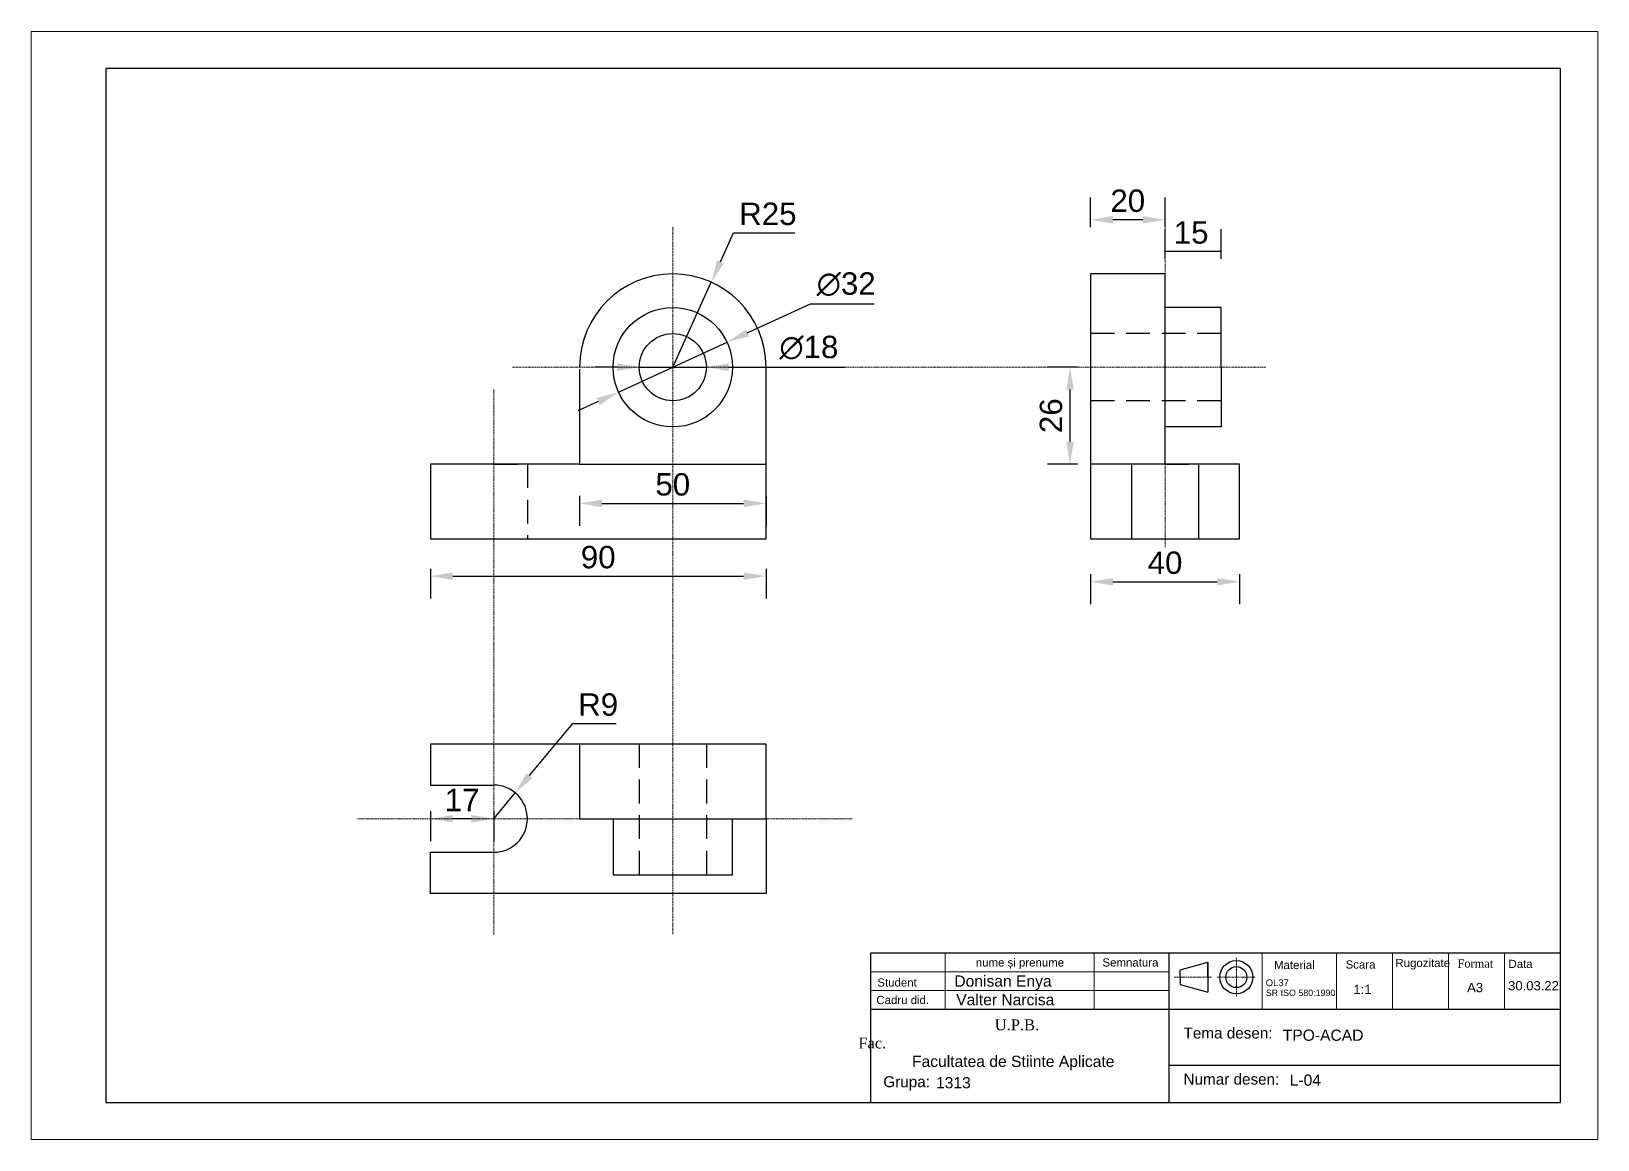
# Model space of a CAD drawing. Header units: millimetres. Extents: x -55 to 365, y -23 to 274.
import ezdxf

# ---------------------------------------------------------------- set-up
doc = ezdxf.new("R2010")
doc.units = ezdxf.units.MM
doc.header["$LTSCALE"] = 0.5
doc.linetypes.add('DASHDOT', pattern=[1, 0.5, -0.25, 0, -0.25])
doc.linetypes.add('DASHED', pattern=[19.05, 12.7, -6.35])
for name, color, linetype, lineweight in [('AJUTOR', 6, 'Continuous', 0), ('ASCUNSE', 255, 'DASHED', 30), ('AXE', 140, 'DASHDOT', 15), ('Cotele', 255, 'Continuous', 15), ('Groase', 255, 'Continuous', 30), ('Layer1', 7, 'DASHDOT', 0), ('linie GROASA', 7, 'Continuous', 30), ('linie SUBT', 7, 'Continuous', 0), ('TEXT', 255, 'Continuous', 15)]:
    doc.layers.add(name, color=color, linetype=linetype, lineweight=lineweight)
doc.layers.add('chenar', color=7, linetype='Continuous')
doc.styles.get("Standard").update_dxf_attribs({"font": 'arial.ttf'})
doc.dimstyles.new('GAC Style', dxfattribs={"dimscale": 2, "dimtxt": 3, "dimasz": 3, "dimexe": 3, "dimexo": 0.625, "dimgap": 1, "dimtad": 1, "dimtoh": 1, "dimtxsty": 'Standard', "dimcen": 2.5, "dimaunit": 1, "dimadec": 0, "dimazin": 0, "dimtfac": 1, "dimtmove": 0, "dimatfit": 0, "dimfxl": 1, "dimfxlon": 1, "dimtolj": 1, "dimtzin": 0, "dimarcsym": 0})

# ---------------------------------------------------------------- blocks, each defined once
blk = doc.blocks.new('*D2')
at = {"layer": 'Cotele', "color": 0, "lineweight": -2, "transparency": 16777216}
for p, q in [((102.3, 183.6), (96.3, 183.6)), ((108.3, 183.6), (126.3, 183.6)), ((132.3, 183.6), (163.37, 183.6))]:
    blk.add_line(p, q, dxfattribs=at)
at = {"layer": 'Cotele', "color": 0, "transparency": 16777216}
for points in [[(102.3, 184.6), (102.3, 182.6), (108.3, 183.6)], [(132.3, 184.6), (132.3, 182.6), (126.3, 183.6)]]:
    blk.add_solid(points, dxfattribs=at)
at = {"layer": 'Defpoints', "color": 0}
for p in [(108.3, 183.6), (126.3, 183.6)]:
    blk.add_point(p, dxfattribs=at)
at = {"layer": 'Cotele', "color": 0, "transparency": 16777216, "insert": (153.8, 188.83), "char_height": 6, "attachment_point": 5}
blk.add_mtext('\\A1;∅18', dxfattribs=at)
blk = doc.blocks.new('*D3')
at = {"layer": 'Cotele', "color": 0, "lineweight": -2, "transparency": 16777216}
for p, q in [((137.29, 192.79), (154.27, 200.6)), ((154.27, 200.6), (171.33, 200.6)), ((102.76, 176.92), (131.84, 190.29)), ((97.31, 174.41), (91.86, 171.9))]:
    blk.add_line(p, q, dxfattribs=at)
at = {"layer": 'Cotele', "color": 0, "transparency": 16777216}
for points in [[(136.87, 193.7), (137.71, 191.89), (131.84, 190.29)], [(96.9, 175.32), (97.73, 173.5), (102.76, 176.92)]]:
    blk.add_solid(points, dxfattribs=at)
at = {"layer": 'Defpoints', "color": 0}
for p in [(131.84, 190.29), (102.76, 176.92)]:
    blk.add_point(p, dxfattribs=at)
at = {"layer": 'Cotele', "color": 0, "transparency": 16777216, "insert": (163.8, 205.83), "char_height": 6, "attachment_point": 5}
blk.add_mtext('\\A1;∅32', dxfattribs=at)
blk = doc.blocks.new('*D4')
at = {"layer": 'Cotele', "color": 0, "lineweight": -2, "transparency": 16777216}
for p, q in [((130.09, 211.84), (133.61, 219.6)), ((133.61, 219.6), (149.99, 219.6)), ((117.3, 183.6), (127.62, 206.38))]:
    blk.add_line(p, q, dxfattribs=at)
at = {"layer": 'Cotele', "color": 0, "transparency": 16777216}
blk.add_solid([(129.18, 212.25), (131, 211.43), (127.62, 206.38)], dxfattribs=at)
at = {"layer": 'Defpoints', "color": 0}
for p in [(127.62, 206.38), (117.3, 183.6)]:
    blk.add_point(p, dxfattribs=at)
at = {"layer": 'Cotele', "color": 0, "transparency": 16777216, "insert": (142.8, 224.67), "char_height": 6, "attachment_point": 5}
blk.add_mtext('\\A1;R25', dxfattribs=at)
blk = doc.blocks.new('*D5')
at = {"layer": 'Cotele', "color": 0, "lineweight": -2, "transparency": 16777216}
for p, q in [((78.88, 74.15), (90.46, 88.1)), ((90.46, 88.1), (102.14, 88.1)), ((69.3, 62.6), (75.05, 69.53))]:
    blk.add_line(p, q, dxfattribs=at)
at = {"layer": 'Cotele', "color": 0, "transparency": 16777216}
blk.add_solid([(78.11, 74.79), (79.65, 73.51), (75.05, 69.53)], dxfattribs=at)
at = {"layer": 'Defpoints', "color": 0}
for p in [(75.05, 69.53), (69.3, 62.6)]:
    blk.add_point(p, dxfattribs=at)
at = {"layer": 'Cotele', "color": 0, "transparency": 16777216, "insert": (97.3, 93.17), "char_height": 6, "attachment_point": 5}
blk.add_mtext('\\A1;R9', dxfattribs=at)
blk = doc.blocks.new('*D6')
at = {"layer": 'Cotele', "color": 0, "lineweight": -2, "transparency": 16777216}
for p, q in [((52.3, 64.6), (52.3, 56.6)), ((69.3, 64.6), (69.3, 56.6)), ((63.3, 62.6), (58.3, 62.6))]:
    blk.add_line(p, q, dxfattribs=at)
at = {"layer": 'Cotele', "color": 0, "transparency": 16777216}
for points in [[(58.3, 63.6), (58.3, 61.6), (52.3, 62.6)], [(63.3, 63.6), (63.3, 61.6), (69.3, 62.6)]]:
    blk.add_solid(points, dxfattribs=at)
at = {"layer": 'Defpoints', "color": 0}
for p in [(52.3, 71.6), (69.3, 71.6), (52.3, 62.6)]:
    blk.add_point(p, dxfattribs=at)
at = {"layer": 'Cotele', "color": 0, "transparency": 16777216, "insert": (60.8, 67.62), "char_height": 6, "attachment_point": 5}
blk.add_mtext('\\A1;17', dxfattribs=at)
blk = doc.blocks.new('*D7')
at = {"layer": 'Cotele', "color": 0, "lineweight": -2, "transparency": 16777216}
for p, q in [((229.3, 128.1), (229.3, 120.1)), ((235.3, 126.1), (263.3, 126.1)), ((269.3, 128.1), (269.3, 120.1))]:
    blk.add_line(p, q, dxfattribs=at)
at = {"layer": 'Cotele', "color": 0, "transparency": 16777216}
for points in [[(235.3, 127.1), (235.3, 125.1), (229.3, 126.1)], [(263.3, 127.1), (263.3, 125.1), (269.3, 126.1)]]:
    blk.add_solid(points, dxfattribs=at)
at = {"layer": 'Defpoints', "color": 0}
for p in [(229.3, 137.6), (269.3, 137.6), (269.3, 126.1)]:
    blk.add_point(p, dxfattribs=at)
at = {"layer": 'Cotele', "color": 0, "transparency": 16777216, "insert": (249.3, 131.17), "char_height": 6, "attachment_point": 5}
blk.add_mtext('\\A1;40', dxfattribs=at)
blk = doc.blocks.new('*D8')
at = {"layer": 'Cotele', "color": 0, "lineweight": -2, "transparency": 16777216}
for p, q in [((52.3, 129.6), (52.3, 121.6)), ((58.3, 127.6), (136.3, 127.6)), ((142.3, 129.6), (142.3, 121.6))]:
    blk.add_line(p, q, dxfattribs=at)
at = {"layer": 'Cotele', "color": 0, "transparency": 16777216}
for points in [[(58.3, 128.6), (58.3, 126.6), (52.3, 127.6)], [(136.3, 128.6), (136.3, 126.6), (142.3, 127.6)]]:
    blk.add_solid(points, dxfattribs=at)
at = {"layer": 'Defpoints', "color": 0}
for p in [(52.3, 137.6), (142.3, 137.6), (142.3, 127.6)]:
    blk.add_point(p, dxfattribs=at)
at = {"layer": 'Cotele', "color": 0, "transparency": 16777216, "insert": (97.3, 132.67), "char_height": 6, "attachment_point": 5}
blk.add_mtext('\\A1;90', dxfattribs=at)
blk = doc.blocks.new('*D9')
at = {"layer": 'Cotele', "color": 0, "lineweight": -2, "transparency": 16777216}
for p, q in [((92.3, 149.1), (92.3, 141.1)), ((98.3, 147.1), (136.3, 147.1)), ((142.3, 149.1), (142.3, 141.1))]:
    blk.add_line(p, q, dxfattribs=at)
at = {"layer": 'Cotele', "color": 0, "transparency": 16777216}
for points in [[(98.3, 148.1), (98.3, 146.1), (92.3, 147.1)], [(136.3, 148.1), (136.3, 146.1), (142.3, 147.1)]]:
    blk.add_solid(points, dxfattribs=at)
at = {"layer": 'Defpoints', "color": 0}
for p in [(92.3, 157.6), (142.3, 157.6), (142.3, 147.1)]:
    blk.add_point(p, dxfattribs=at)
at = {"layer": 'Cotele', "color": 0, "transparency": 16777216, "insert": (117.3, 152.17), "char_height": 6, "attachment_point": 5}
blk.add_mtext('\\A1;50', dxfattribs=at)
blk = doc.blocks.new('*D10')
at = {"layer": 'Cotele', "color": 0, "lineweight": -2, "transparency": 16777216}
for p, q in [((229.3, 221.1), (229.3, 229.1)), ((249.3, 221.1), (249.3, 229.1)), ((243.3, 223.1), (235.3, 223.1))]:
    blk.add_line(p, q, dxfattribs=at)
at = {"layer": 'Cotele', "color": 0, "transparency": 16777216}
for points in [[(235.3, 224.1), (235.3, 222.1), (229.3, 223.1)], [(243.3, 224.1), (243.3, 222.1), (249.3, 223.1)]]:
    blk.add_solid(points, dxfattribs=at)
at = {"layer": 'Defpoints', "color": 0}
for p in [(229.3, 223.1), (229.3, 208.6), (249.3, 208.6)]:
    blk.add_point(p, dxfattribs=at)
at = {"layer": 'Cotele', "color": 0, "transparency": 16777216, "insert": (239.3, 228.17), "char_height": 6, "attachment_point": 5}
blk.add_mtext('\\A1;20', dxfattribs=at)
blk = doc.blocks.new('*D11')
at = {"layer": 'Cotele', "color": 0, "lineweight": -2, "transparency": 16777216}
for p, q in [((249.3, 212.6), (249.3, 220.6)), ((264.3, 212.6), (264.3, 220.6)), ((264.3, 214.6), (249.3, 214.6))]:
    blk.add_line(p, q, dxfattribs=at)
at = {"layer": 'Defpoints', "color": 0}
for p in [(249.3, 214.6), (249.3, 199.6), (264.3, 199.6)]:
    blk.add_point(p, dxfattribs=at)
at = {"layer": 'Cotele', "color": 0, "transparency": 16777216, "insert": (256.3, 219.67), "char_height": 6, "attachment_point": 5}
blk.add_mtext('\\A1;15', dxfattribs=at)
blk = doc.blocks.new('*D12')
at = {"layer": 'Cotele', "color": 0, "lineweight": -2, "transparency": 16777216}
for p, q in [((225.8, 183.6), (217.8, 183.6)), ((223.8, 177.6), (223.8, 163.6)), ((225.8, 157.6), (217.8, 157.6))]:
    blk.add_line(p, q, dxfattribs=at)
at = {"layer": 'Cotele', "color": 0, "transparency": 16777216}
for points in [[(222.8, 177.6), (224.8, 177.6), (223.8, 183.6)], [(222.8, 163.6), (224.8, 163.6), (223.8, 157.6)]]:
    blk.add_solid(points, dxfattribs=at)
at = {"layer": 'Defpoints', "color": 0}
for p in [(229.3, 183.6), (223.8, 157.6), (229.3, 157.6)]:
    blk.add_point(p, dxfattribs=at)
at = {"layer": 'Cotele', "color": 0, "transparency": 16777216, "insert": (218.74, 170.6), "char_height": 6, "attachment_point": 5, "rotation": 90}
blk.add_mtext('\\A1;26', dxfattribs=at)

msp = doc.modelspace()

# ---------------------------------------------------------------- linework, layer by layer
at = {"layer": 'AJUTOR'}
for p, q in [((365.301, 273.603), (-54.699, 273.603)), ((-54.699, 273.603), (-54.699, -23.397)), ((365.301, -23.397), (365.301, 273.603)), ((-54.699, -23.397), (365.301, -23.397))]:
    msp.add_line(p, q, dxfattribs=at)
at = {"layer": 'ASCUNSE'}
for p, q in [((264.301, 192.603), (229.301, 192.603)), ((264.301, 174.603), (229.301, 174.603)), ((69.301, 157.603), (69.301, 157.603)), ((69.301, 157.603), (78.301, 157.603)), ((78.301, 157.603), (78.301, 137.603)), ((249.301, 157.603), (240.301, 157.603)), ((249.301, 157.603), (258.301, 157.603)), ((108.301, 82.603), (108.301, 47.603)), ((126.301, 82.603), (126.301, 47.603))]:
    msp.add_line(p, q, dxfattribs=at)
at = {"layer": 'AXE'}
for p, q in [((249.301, 226.103), (249.301, 135.103)), ((117.301, 221.103), (117.301, 31.603)), ((74.301, 183.603), (276.301, 183.603)), ((69.301, 177.603), (69.301, 31.603)), ((32.801, 62.603), (165.301, 62.603))]:
    msp.add_line(p, q, dxfattribs=at)
at = {"layer": 'chenar'}
for p, q in [((355.301, 263.603), (-34.699, 263.603)), ((-34.699, 263.603), (-34.699, -13.397)), ((355.301, -13.397), (355.301, 263.603)), ((-34.699, -13.397), (355.301, -13.397))]:
    msp.add_line(p, q, dxfattribs=at)
at = {"layer": 'Groase'}
for p, q in [((249.301, 208.603), (229.301, 208.603)), ((229.301, 208.603), (229.301, 157.603)), ((249.301, 157.603), (249.301, 208.603)), ((264.301, 199.603), (249.301, 199.603)), ((249.301, 183.103), (249.301, 199.103)), ((264.301, 183.603), (264.301, 199.603)), ((264.301, 183.603), (264.301, 192.603)), ((92.301, 183.103), (92.301, 157.603)), ((142.301, 137.603), (142.301, 183.603)), ((264.301, 183.603), (264.301, 167.603)), ((264.301, 183.603), (264.301, 174.603)), ((264.301, 167.603), (249.301, 167.603)), ((92.301, 157.603), (52.301, 157.603)), ((52.301, 157.603), (52.301, 137.603)), ((92.301, 157.603), (142.301, 157.603)), ((269.301, 157.603), (229.301, 157.603)), ((229.301, 157.603), (229.301, 137.603)), ((240.301, 157.603), (240.301, 137.603)), ((258.301, 157.603), (258.301, 137.603)), ((269.301, 137.603), (269.301, 157.603)), ((52.301, 137.603), (142.301, 137.603)), ((229.301, 137.603), (269.301, 137.603)), ((92.301, 82.603), (52.301, 82.603)), ((52.301, 82.603), (52.301, 71.603)), ((142.301, 82.603), (92.301, 82.603)), ((92.301, 82.603), (92.301, 62.603)), ((142.301, 62.603), (142.301, 82.603)), ((52.301, 71.603), (69.301, 71.603)), ((92.301, 62.603), (142.301, 62.603)), ((101.301, 62.603), (101.301, 47.603)), ((133.301, 47.603), (133.301, 62.603)), ((142.301, 62.603), (142.301, 42.603)), ((52.301, 42.603), (52.301, 53.603)), ((52.301, 53.603), (69.301, 53.603)), ((101.301, 47.603), (133.301, 47.603)), ((142.301, 42.603), (52.301, 42.603))]:
    msp.add_line(p, q, dxfattribs=at)
for radius in [16, 9]:
    msp.add_circle((117.301, 183.603), radius, dxfattribs=at)
for centre, radius, start, end in [((117.301, 183.603), 25, 360, 180), ((69.301, 62.603), 9, 270, 90)]:
    msp.add_arc(centre, radius, start, end, dxfattribs=at)
at = {"layer": 'Layer1'}
for p, q in [((268.413, 25.299), (268.413, 15)), ((261.778, 20.149), (251.664, 20.149)), ((263.306, 20.149), (273.386, 20.149))]:
    msp.add_line(p, q, dxfattribs=at)
at = {"layer": 'linie GROASA'}
for p, q in [((250.301, 26.603), (250.301, -13.397)), ((253.325, 22.149), (260.759, 24.149)), ((253.325, 20.149), (253.325, 22.149)), ((260.759, 20.149), (260.759, 24.149)), ((260.759, 24.149), (260.759, 16.149)), ((253.325, 20.149), (253.325, 18.149)), ((253.325, 18.149), (260.759, 16.149)), ((170.301, 11.603), (355.301, 11.603)), ((250.301, -3.397), (355.301, -3.397))]:
    msp.add_line(p, q, dxfattribs=at)
msp.add_lwpolyline([(170.301, -13.397), (355.301, -13.397), (355.301, 26.603), (170.301, 26.603)], close=True, dxfattribs=at)
for radius in [4.458, 2.815]:
    msp.add_circle((268.413, 20.149), radius, dxfattribs=at)
at = {"layer": 'linie SUBT'}
for p, q in [((190.301, 26.603), (190.301, 11.603)), ((230.301, 26.603), (230.301, 11.603)), ((275.301, 26.603), (275.301, 11.603)), ((295.301, 26.603), (295.301, 11.603)), ((310.301, 26.603), (310.301, 11.603)), ((325.301, 26.603), (325.301, 11.603)), ((340.301, 26.603), (340.301, 11.603)), ((170.301, 21.603), (250.301, 21.603)), ((170.301, 16.603), (250.301, 16.603))]:
    msp.add_line(p, q, dxfattribs=at)

# ---------------------------------------------------------------- texts
at = {"layer": 'linie GROASA'}
for s, height, p in [('nume și prenume', 2.19459, (198.544, 22.997)), ('Semnatura', 2.1946, (232.519, 22.997)), ('Material', 2.1946, (278.51, 22.308)), ('Scara', 2.1946, (297.708, 22.446)), ('Rugozitate', 2.1946, (311.069, 22.853)), ('Data', 2.1946, (341.381, 22.599)), ('Student', 2.1946, (172.164, 17.618)), ('Cadru did.', 2.1946, (171.888, 12.928)), ('Tema desen:', 2.92612, (254.259, 3.712)), ('Grupa:', 2.9261, (173.761, -9.343)), ('Numar desen:', 2.92612, (254.259, -8.645))]:
    msp.add_text(s, height=height, dxfattribs=at).set_placement(p)
for s, width, heights, insert, char_height, attachment_point in [('{\\fTimes New Roman Baltic|b0|i0|c238|p18;F\\fTimes New Roman Baltic|b0|i0|c186|p18;ormat}', 9.39157, [0], (327.705, 24.923), 2.19459, 1), ('{\\fTimes New Roman Baltic|b0|i0|c186|p18;U.P.B.\\P\\pxqj;\\fTimes New Roman Baltic|b0|i0|c238|p18;Fac. \\fTimes New Roman Baltic|b0|i0|c186|p18; }', 85.05557, [24.014], (209.587, 4.903), 2.9261, 5)]:
    msp.add_mtext_dynamic_manual_height_columns(s, width=width, gutter_width=25, heights=heights, dxfattribs=dict(at, insert=insert, char_height=char_height, attachment_point=attachment_point))
at = {"layer": 'TEXT'}
for s, height, p in [('Donisan Enya', 3, (192.801, 17.603)), ('OL37', 1.8199, (276.289, 17.737)), ('SR ISO 580:1990', 1.70393, (276.313, 15.092)), ('Valter Narcisa', 3, (193.301, 12.603)), ('TPO-ACAD', 3, (280.849, 3.095)), ('Facultatea de Stiinte Aplicate', 3, (181.45, -3.916)), ('1313', 3, (187.882, -9.643)), ('L-04', 3, (282.72, -8.941))]:
    msp.add_text(s, height=height, rotation=360, dxfattribs=at).set_placement(p)
for s, p in [('1:1', (299.801, 15.603)), ('A3', (330.301, 16.103)), ('30.03.22', (341.301, 16.603))]:
    msp.add_text(s, height=2.5, dxfattribs=at).set_placement(p)

# ---------------------------------------------------------------- dimensions: what is measured, and where the dimension line sits
at = {"layer": 'Cotele'}
for base, p1, p2, picture, middle in [((229.301, 223.103), (249.301, 208.603), (229.301, 208.603), '*D10', (239.301, 223.103)), ((249.301, 214.603), (264.301, 199.603), (249.301, 199.603), '*D11', (256.301, 214.603)), ((142.301, 147.103), (92.301, 157.603), (142.301, 157.603), '*D9', (117.301, 147.103)), ((269.301, 126.103), (229.301, 137.603), (269.301, 137.603), '*D7', (249.301, 126.103)), ((52.301, 62.603), (69.301, 71.603), (52.301, 71.603), '*D6', (60.801, 62.603))]:
    dim = msp.add_linear_dim(base=base, p1=p1, p2=p2, dimstyle='GAC Style', dxfattribs=at)
    dim.commit()
    dim.dimension.update_dxf_attribs({"geometry": picture, "text_midpoint": middle, "dimtype": 160})
for center, mpoint, picture, middle in [((117.301, 183.603), (127.617, 206.375), '*D4', (142.801, 219.603)), ((69.301, 62.603), (75.048, 69.529), '*D5', (97.301, 88.103))]:
    dim = msp.add_radius_dim(center=center, mpoint=mpoint, dimstyle='GAC Style', dxfattribs=at)
    dim.commit()
    dim.dimension.update_dxf_attribs({"geometry": picture, "text_midpoint": middle, "dimtype": 164})
for p1, p2, picture, middle in [((102.764, 176.918), (131.838, 190.287), '*D3', (163.801, 200.603)), ((108.301, 183.603), (126.301, 183.603), '*D2', (153.801, 183.603))]:
    dim = msp.add_diameter_dim_2p(p1=p1, p2=p2, dimstyle='GAC Style', dxfattribs=at)
    dim.commit()
    dim.dimension.update_dxf_attribs({"geometry": picture, "text_midpoint": middle, "dimtype": 163})
dim = msp.add_linear_dim(base=(223.801, 157.603), p1=(229.301, 183.603), p2=(229.301, 157.603), angle=90, dimstyle='GAC Style', dxfattribs=at)
dim.commit()
dim.dimension.update_dxf_attribs({"geometry": '*D12', "text_midpoint": (223.801, 170.603), "dimtype": 160})
dim = msp.add_linear_dim(base=(142.301, 127.603), p1=(52.301, 137.603), p2=(142.301, 137.603), dimstyle='GAC Style', dxfattribs=at)
dim.commit()
dim.dimension.update_dxf_attribs({"geometry": '*D8', "text_midpoint": (97.301, 132.666)})

doc.saveas('drawing.dxf')
